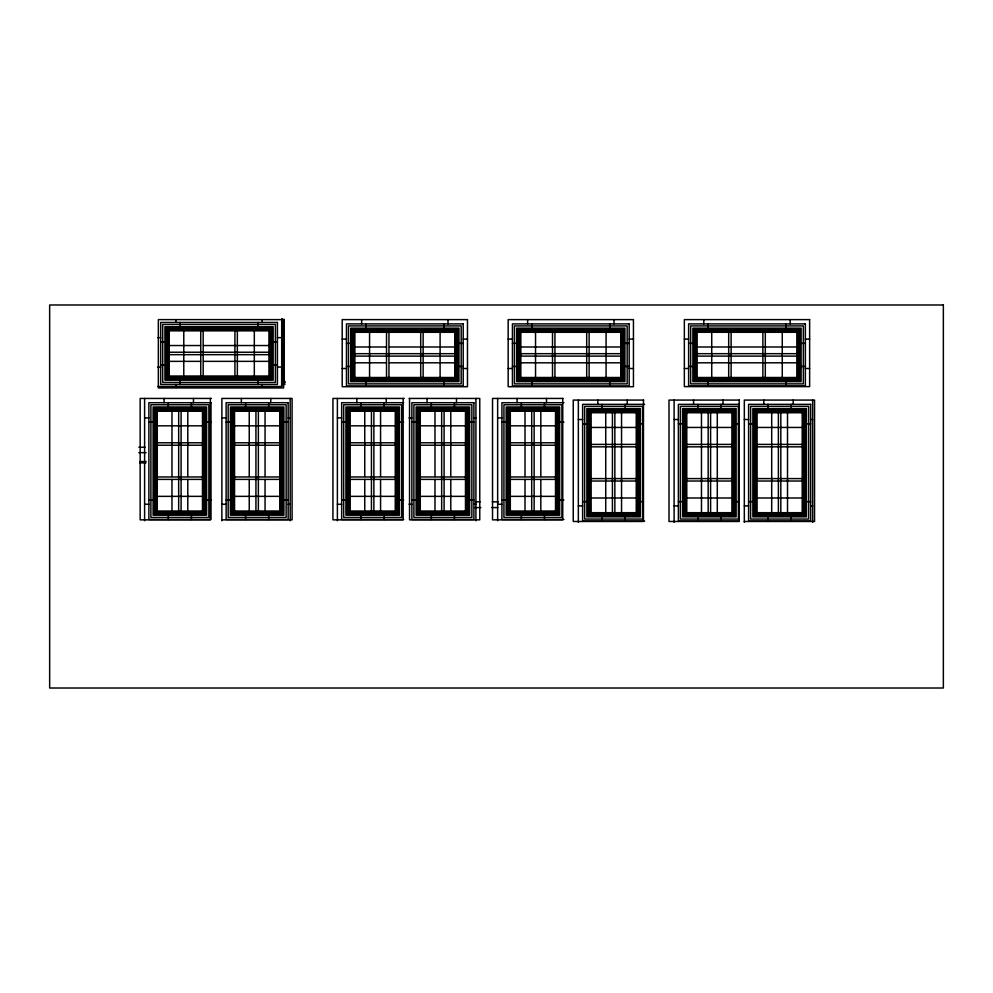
<?xml version="1.0" encoding="UTF-8"?>
<svg xmlns="http://www.w3.org/2000/svg" width="993" height="993" viewBox="0 0 993 993"><rect width="100%" height="100%" fill="white"/><g stroke="black" fill="none" stroke-linecap="round" stroke-linejoin="round"><path stroke-width="1.49" d="M155.553 500L155.553 409.401L204.198 409.401L204.198 512.773L155.553 512.773L155.553 500L148.876 500M167.358 365.002L167.358 377.774L270.729 377.774L270.729 329.117L167.358 329.117L167.358 365.002L160.68 365.002M232.821 500L232.821 409.401L281.466 409.401L281.466 512.773L232.821 512.773L232.821 500L226.131 500M348.344 500L348.344 409.401L396.989 409.401L396.989 512.773L348.344 512.773L348.344 500L341.654 500M353.148 366.454L353.148 379.227L456.519 379.227L456.519 330.582L353.148 330.582L353.148 366.454L346.47 366.454M418.562 500L418.562 409.401L467.206 409.401L467.206 512.773L418.562 512.773L418.562 500L411.872 500M508.59 500L508.59 409.401L557.247 409.401L557.247 512.773L508.59 512.773L508.59 500L501.912 500M519.128 366.454L519.128 379.227L622.499 379.227L622.499 330.582L519.128 330.582L519.128 366.454L512.438 366.454M589.308 501.639L589.308 411.028L637.953 411.028L637.953 514.399L589.308 514.399L589.308 501.639L582.618 501.639M685.058 501.639L685.058 411.028L733.715 411.028L733.715 514.399L685.058 514.399L685.058 501.639L678.38 501.639M695.311 366.454L695.311 379.227L798.682 379.227L798.682 330.582L695.311 330.582L695.311 366.454L688.621 366.454M755.288 501.639L755.288 411.028L803.933 411.028L803.933 514.399L755.288 514.399L755.288 501.639L748.598 501.639M168.413 376.719L169.083 376.049L269.016 376.049L269.674 376.719L269.674 330.173L168.413 330.173L168.413 376.719L269.674 376.719M168.413 330.173L169.083 330.843L269.016 330.843L269.674 330.173M203.143 511.718L202.485 511.047L202.485 411.127L203.143 410.457L156.609 410.457L156.609 511.718L203.143 511.718L203.143 410.457M156.609 511.718L157.279 511.047L157.279 411.127L156.609 410.457M280.411 511.718L279.753 511.047L279.753 411.127L280.411 410.457L233.876 410.457L233.876 511.718L280.411 511.718L280.411 410.457M354.203 378.172L354.873 377.501L454.806 377.501L455.464 378.172L455.464 331.637L354.203 331.637L354.203 378.172L455.464 378.172M233.876 511.718L234.547 511.047L234.547 411.127L233.876 410.457M354.203 331.637L354.873 332.295L454.806 332.295L455.464 331.637M395.934 511.718L395.264 511.047L395.264 411.127L395.934 410.457L349.399 410.457L349.399 511.718L395.934 511.718L395.934 410.457M349.399 511.718L350.057 511.047L350.057 411.127L349.399 410.457M466.151 511.718L465.481 511.047L465.481 411.127L466.151 410.457L419.617 410.457L419.617 511.718L466.151 511.718L466.151 410.457M520.183 378.172L520.841 377.501L620.774 377.501L621.444 378.172L621.444 331.637L520.183 331.637L520.183 378.172L621.444 378.172M419.617 511.718L420.275 511.047L420.275 411.127L419.617 410.457M520.183 331.637L520.841 332.295L620.774 332.295L621.444 331.637M556.192 511.718L555.521 511.047L555.521 411.127L556.192 410.457L509.645 410.457L509.645 511.718L556.192 511.718L556.192 410.457M509.645 511.718L510.315 511.047L510.315 411.127L509.645 410.457M636.898 513.344L636.24 512.686L636.24 412.753L636.898 412.083L590.363 412.083L590.363 513.344L636.898 513.344L636.898 412.083M696.366 378.172L697.036 377.501L796.957 377.501L797.627 378.172L797.627 331.637L696.366 331.637L696.366 378.172L797.627 378.172M590.363 513.344L591.034 512.686L591.034 412.753L590.363 412.083M696.366 331.637L697.036 332.295L796.957 332.295L797.627 331.637M732.66 513.344L731.99 512.686L731.99 412.753L732.66 412.083L686.113 412.083L686.113 513.344L732.66 513.344L732.66 412.083M686.113 513.344L686.784 512.686L686.784 412.753L686.113 412.083M802.878 513.344L802.207 512.686L802.207 412.753L802.878 412.083L756.343 412.083L756.343 513.344L802.878 513.344L802.878 412.083M756.343 513.344L757.001 512.686L757.001 412.753L756.343 412.083M282.124 333.871L284.06 333.871M157.825 337.645L160.68 337.645M277.419 337.645L281.689 337.645M342.2 339.097L346.47 339.097M463.21 339.097L467.48 339.097M508.168 339.097L512.438 339.097M629.177 339.097L633.447 339.097M684.351 339.097L688.621 339.097M805.373 339.097L809.63 339.097M160.68 341.89L167.358 341.89M270.729 341.89L277.419 341.89M346.47 343.355L353.148 343.355M456.519 343.355L463.21 343.355M512.438 343.355L519.128 343.355M622.499 343.355L629.177 343.355M688.621 343.355L695.311 343.355M798.682 343.355L805.373 343.355M168.413 345.539L200.648 345.539M203.714 345.539L269.674 345.539M354.203 346.991L386.438 346.991M389.504 346.991L455.464 346.991M520.183 346.991L621.444 346.991M696.366 346.991L797.627 346.991M168.413 352.23L269.686 352.23M354.203 353.682L455.477 353.682M520.171 353.682L621.444 353.682M696.354 353.682L797.627 353.682M168.413 354.662L269.686 354.662M354.203 356.115L455.477 356.115M520.171 356.115L621.444 356.115M696.354 356.115L797.627 356.115M167.358 361.353L200.648 361.353M203.714 361.353L270.741 361.353M353.148 362.805L386.438 362.805M389.504 362.805L456.532 362.805M519.116 362.805L622.499 362.805M695.311 362.805L798.682 362.805M282.124 363.277L284.06 363.277M270.729 365.002L277.419 365.002M456.519 366.454L463.21 366.454M622.499 366.454L629.177 366.454M798.682 366.454L805.373 366.454M157.825 367.05L160.68 367.05M277.419 367.05L281.689 367.05M342.2 368.502L346.47 368.502M463.21 368.502L467.48 368.502M508.168 368.502L512.438 368.502M629.177 368.502L633.447 368.502M684.351 368.502L688.621 368.502M805.373 368.502L809.63 368.502M282.124 381.486L285.115 381.486M285.214 382.715L282.124 382.715L282.124 318.89M281.9 384.378L284.979 384.378M157.899 386.488L281.689 386.488L281.9 319.038M211.422 398.441L140.162 398.441L140.162 519.848L210.379 519.848L210.379 398.441M404.201 398.441L332.94 398.441L332.94 519.848L403.158 519.848L403.158 398.441M409.104 398.441L479.768 398.441L479.768 519.848L409.55 519.848L409.55 398.441M562.969 398.441L492.528 398.441L492.528 519.848L562.746 519.848L562.746 398.441M643.675 400.08L573.246 400.08L573.246 521.474L643.464 521.474L643.464 400.08M739.437 400.08L668.997 400.08L668.997 521.474L739.214 521.474L739.214 400.08M403.667 402.711L341.654 402.711L341.654 519.463L403.667 519.463M563.925 402.711L501.912 402.711L501.912 519.463L563.925 519.463M644.643 404.35L582.618 404.35L582.618 521.089L644.643 521.089M738.941 404.35L678.38 404.35L678.38 521.089L738.904 521.089M157.279 411.127L202.485 411.127M234.547 411.127L279.753 411.127M350.057 411.127L395.264 411.127M420.275 411.127L465.481 411.127M510.315 411.127L555.521 411.127M591.034 412.753L636.24 412.753M686.784 412.753L731.99 412.753M757.001 412.753L802.207 412.753M144.606 417.904L148.876 417.904M221.873 417.904L226.131 417.904M288.156 417.904L290.179 417.904M337.384 417.904L341.654 417.904M409.029 417.904L411.872 417.904M473.897 417.904L475.92 417.904M497.642 417.904L501.912 417.904M578.348 419.53L582.618 419.53M674.11 419.53L678.38 419.53M744.328 419.53L748.598 419.53M810.611 419.53L812.646 419.53M148.876 422.174L155.553 422.174M204.198 422.174L210.888 422.174M226.131 422.174L232.821 422.174M281.466 422.174L288.156 422.174M341.654 422.174L348.344 422.174M396.989 422.174L403.667 422.174M411.872 422.174L418.562 422.174M467.206 422.174L473.897 422.174M501.912 422.174L508.59 422.174M557.247 422.174L563.925 422.174M582.618 423.8L589.308 423.8M637.953 423.8L642.62 423.8M678.38 423.8L685.058 423.8M733.715 423.8L738.37 423.8M748.598 423.8L755.288 423.8M803.933 423.8L810.611 423.8M156.609 425.823L203.143 425.823M233.876 425.823L280.411 425.823M349.399 425.823L395.934 425.823M419.617 425.823L466.151 425.823M509.645 425.823L556.192 425.823M590.363 427.449L636.898 427.449M686.113 427.449L732.66 427.449M756.343 427.449L802.878 427.449M156.609 442.779L203.155 442.779M233.876 442.779L280.423 442.779M349.387 442.779L395.934 442.779M419.605 442.779L466.164 442.779M509.645 442.779L556.192 442.779M590.363 444.405L636.91 444.405M686.113 444.405L732.66 444.405M756.331 444.405L802.878 444.405M156.609 445.212L203.155 445.212M233.876 445.212L280.423 445.212M349.387 445.212L395.934 445.212M419.605 445.212L466.164 445.212M509.645 445.212L556.192 445.212M590.363 446.838L636.91 446.838M686.113 446.838L732.66 446.838M756.331 446.838L802.878 446.838M138.871 447.26L145.052 447.26M138.834 452.634L146.12 452.634M140.001 461.571L146.12 461.571M139.765 462.85L145.921 462.85M156.609 476.963L203.155 476.963M233.876 476.963L280.423 476.963M349.387 476.963L395.934 476.963M419.605 476.963L466.164 476.963M509.645 476.963L556.192 476.963M590.363 478.601L636.91 478.601M686.113 478.601L732.66 478.601M756.331 478.601L802.878 478.601M156.609 479.396L203.155 479.396M233.876 479.396L280.423 479.396M349.387 479.396L395.934 479.396M419.605 479.396L466.164 479.396M509.645 479.396L556.192 479.396M590.363 481.022L636.91 481.022M686.113 481.022L732.66 481.022M756.331 481.022L802.878 481.022M155.553 496.351L204.21 496.351M232.821 496.351L281.478 496.351M348.332 496.351L396.989 496.351M418.549 496.351L467.206 496.351M508.59 496.351L557.247 496.351M589.308 497.989L637.965 497.989M685.058 497.989L733.715 497.989M755.276 497.989L803.933 497.989M204.198 500L210.888 500M281.466 500L288.156 500M396.989 500L403.667 500M467.206 500L473.897 500M557.247 500L563.925 500M637.953 501.639L642.62 501.639M733.715 501.639L738.37 501.639M803.933 501.639L810.611 501.639M475.399 501.837L480.004 501.837M492.305 501.837L498.449 501.837M144.606 504.27L148.876 504.27M221.873 504.27L226.131 504.27M288.156 504.27L290.179 504.27M337.384 504.27L341.654 504.27M409.029 504.27L411.872 504.27M473.897 504.27L475.92 504.27M497.642 504.27L501.912 504.27M578.348 505.909L582.618 505.909M674.11 505.909L678.38 505.909M744.328 505.909L748.598 505.909M810.611 505.909L812.646 505.909M474.666 507.584L480.835 507.584M491.647 507.584L497.816 507.584M157.279 511.047L202.485 511.047M234.547 511.047L279.753 511.047M350.057 511.047L395.264 511.047M420.275 511.047L465.481 511.047M510.315 511.047L555.521 511.047M591.034 512.686L636.24 512.686M686.784 512.686L731.99 512.686M757.001 512.686L802.207 512.686M221.873 519.848L292.091 519.848L292.091 398.441L221.873 398.441L221.873 520.729M744.328 521.474L814.545 521.474L814.545 400.08L744.328 400.08L744.328 522.368M812.646 400.08L812.646 522.368M796.957 332.295L796.957 377.501M793.208 400.08L793.208 404.35M791.16 404.35L791.16 411.028M791.16 514.399L791.16 521.089M790.18 319.622L790.18 323.892M787.511 411.028L787.511 514.411M785.91 323.892L785.91 330.582M785.91 379.227L785.91 385.917M782.261 331.637L782.261 378.172M780.821 412.083L780.821 513.356M778.388 412.083L778.388 513.356M771.698 412.083L771.698 513.344M768.048 404.35L768.048 411.028M768.048 514.399L768.048 521.089M765.305 331.625L765.305 378.172M763.803 400.08L763.803 404.35M762.872 331.625L762.872 378.172M731.121 331.625L731.121 378.172M728.688 331.625L728.688 378.172M722.991 400.08L722.991 404.35M720.943 404.35L720.943 411.028M720.943 514.399L720.943 521.089M717.294 411.028L717.294 514.411M711.733 330.57L711.733 379.227M710.603 412.083L710.603 513.356M708.083 323.892L708.083 330.582M708.083 379.227L708.083 385.917M708.17 412.083L708.17 513.356M703.814 319.622L703.814 323.892M701.48 412.083L701.48 513.344M697.831 404.35L697.831 411.028M697.831 514.399L697.831 521.089M697.036 332.295L697.036 377.501M693.586 400.08L693.586 404.35M674.11 400.08L674.11 522.368M627.228 400.08L627.228 404.35M625.18 404.35L625.18 411.028M625.18 514.399L625.18 521.089M621.544 411.028L621.544 514.411M620.774 332.295L620.774 377.501M614.853 412.083L614.853 513.356M613.997 319.622L613.997 323.892M612.42 412.083L612.42 513.356M609.727 323.892L609.727 330.582M609.727 379.227L609.727 385.917M606.078 331.637L606.078 378.172M605.73 412.083L605.73 513.344M602.081 404.35L602.081 411.028M602.081 514.399L602.081 521.089M597.836 400.08L597.836 404.35M589.122 331.625L589.122 378.172M586.689 331.625L586.689 378.172M578.348 400.08L578.348 522.368M554.938 331.625L554.938 378.172M552.505 331.625L552.505 378.172M546.51 398.441L546.51 402.711M544.474 402.711L544.474 409.401M544.474 512.773L544.474 519.463M540.825 409.401L540.825 476.417M540.825 479.482L540.825 512.773M535.537 330.57L535.537 379.227M534.135 410.444L534.135 511.73M531.9 323.892L531.9 330.582M531.9 379.227L531.9 385.917M531.702 410.444L531.702 511.73M527.631 319.622L527.631 323.892M525.012 410.457L525.012 476.417M525.012 479.482L525.012 511.718M521.362 402.711L521.362 409.401M521.362 512.773L521.362 519.463M520.841 332.295L520.841 377.501M517.117 398.441L517.117 402.711M497.642 398.441L497.642 520.729M475.92 398.441L475.92 520.729M456.482 398.441L456.482 402.711M454.806 332.295L454.806 377.501M454.434 402.711L454.434 409.401M454.434 512.773L454.434 519.463M450.785 409.401L450.785 476.417M450.785 479.482L450.785 512.773M448.017 319.622L448.017 323.892M444.094 410.444L444.094 511.73M443.747 323.892L443.747 330.582M443.747 379.227L443.747 385.917M441.662 410.444L441.662 511.73M440.098 331.637L440.098 378.172M434.984 410.457L434.984 476.417M434.984 479.482L434.984 511.718M431.334 402.711L431.334 409.401M431.334 512.773L431.334 519.463M427.077 398.441L427.077 402.711M423.142 331.625L423.142 378.172M420.709 331.625L420.709 378.172M388.958 331.625L388.958 378.172M386.525 331.625L386.525 378.172M386.265 398.441L386.265 402.711M384.217 402.711L384.217 409.401M384.217 512.773L384.217 519.463M380.567 409.401L380.567 476.417M380.567 479.482L380.567 512.773M373.877 410.444L373.877 511.73M371.444 410.444L371.444 511.73M369.57 330.57L369.57 379.227M365.921 323.892L365.921 330.582M365.921 379.227L365.921 385.917M364.754 410.457L364.754 476.417M364.754 479.482L364.754 511.718M361.651 319.622L361.651 323.892M361.104 402.711L361.104 409.401M361.104 512.773L361.104 519.463M356.859 398.441L356.859 402.711M354.873 332.295L354.873 377.501M337.384 398.441L337.384 520.729M290.179 398.441L290.179 520.729M284.06 319.262L284.06 381.399M281.689 319.672L281.689 386.488M270.741 398.441L270.741 402.711M269.016 330.843L269.016 376.049M268.693 402.711L268.693 409.401M268.693 512.773L268.693 519.463M265.057 409.401L265.057 476.417M265.057 479.482L265.057 512.773M262.226 319.585L262.226 322.44M262.226 384.452L262.226 386.488M258.366 410.444L258.366 511.73M257.957 322.44L257.957 329.117M257.957 377.774L257.957 384.452M255.933 410.444L255.933 511.73M254.32 330.173L254.32 376.719M249.243 410.457L249.243 476.417M249.243 479.482L249.243 511.718M245.594 402.711L245.594 409.401M245.594 512.773L245.594 519.463M241.349 398.441L241.349 402.711M237.352 330.173L237.352 376.719M234.919 330.173L234.919 376.719M203.168 330.173L203.168 376.719M200.735 330.173L200.735 376.719M193.474 398.441L193.474 402.711M191.438 402.711L191.438 409.401M191.438 512.773L191.438 519.463M187.789 409.401L187.789 476.417M187.789 479.482L187.789 512.773M183.779 329.117L183.779 377.774M181.098 410.444L181.098 511.73M180.13 322.44L180.13 329.117M180.13 377.774L180.13 384.452M178.666 410.444L178.666 511.73M175.86 319.585L175.86 322.44M175.86 384.452L175.86 386.488M171.975 410.457L171.975 476.417M171.975 479.482L171.975 511.718M169.083 330.843L169.083 376.049M168.326 402.711L168.326 409.401M168.326 512.773L168.326 519.463M164.081 398.441L164.081 402.711M144.606 398.441L144.606 520.729M150.899 422.174L150.899 517.427L208.865 517.427L208.865 404.747L150.899 404.747L150.899 422.174M153.121 422.174L153.121 515.206L206.631 515.206L206.631 406.969L153.121 406.969L153.121 422.174M154.337 422.174L154.337 513.989L205.414 513.989L205.414 408.185L154.337 408.185L154.337 422.174M162.703 365.002L162.703 382.429L275.396 382.429L275.396 324.463L162.703 324.463L162.703 365.002M164.937 365.002L164.937 380.195L273.162 380.195L273.162 326.697L164.937 326.697L164.937 365.002M166.141 365.002L166.141 378.991L271.945 378.991L271.945 327.901L166.141 327.901L166.141 365.002M228.167 422.174L228.167 517.427L286.133 517.427L286.133 404.747L228.167 404.747L228.167 422.174M230.388 422.174L230.388 515.206L283.899 515.206L283.899 406.969L230.388 406.969L230.388 422.174M231.605 422.174L231.605 513.989L282.682 513.989L282.682 408.185L231.605 408.185L231.605 422.174M343.677 422.174L343.677 517.427L401.644 517.427L401.644 404.747L343.677 404.747L343.677 422.174M345.912 422.174L345.912 515.206L399.422 515.206L399.422 406.969L345.912 406.969L345.912 422.174M347.128 422.174L347.128 513.989L398.205 513.989L398.205 408.185L347.128 408.185L347.128 422.174M348.493 366.454L348.493 383.881L461.186 383.881L461.186 325.915L348.493 325.915L348.493 366.454M350.728 366.454L350.728 381.66L458.952 381.66L458.952 328.149L350.728 328.149L350.728 366.454M351.932 366.454L351.932 380.443L457.736 380.443L457.736 329.366L351.932 329.366L351.932 366.454M413.895 422.174L413.895 517.427L471.861 517.427L471.861 404.747L413.895 404.747L413.895 422.174M416.129 422.174L416.129 515.206L469.639 515.206L469.639 406.969L416.129 406.969L416.129 422.174M417.345 422.174L417.345 513.989L468.423 513.989L468.423 408.185L417.345 408.185L417.345 422.174M503.935 422.174L503.935 517.427L561.901 517.427L561.901 404.747L503.935 404.747L503.935 422.174M506.169 422.174L506.169 515.206L559.667 515.206L559.667 406.969L506.169 406.969L506.169 422.174M507.373 422.174L507.373 513.989L558.451 513.989L558.451 408.185L507.373 408.185L507.373 422.174M514.461 366.454L514.461 383.881L627.154 383.881L627.154 325.915L514.461 325.915L514.461 366.454M516.695 366.454L516.695 381.66L624.92 381.66L624.92 328.149L516.695 328.149L516.695 366.454M517.912 366.454L517.912 380.443L623.716 380.443L623.716 329.366L517.912 329.366L517.912 366.454M584.654 423.8L584.654 519.066L642.62 519.066L642.62 406.373L584.654 406.373L584.654 423.8M586.875 423.8L586.875 516.832L640.386 516.832L640.386 408.607L586.875 408.607L586.875 423.8M588.092 423.8L588.092 515.615L639.169 515.615L639.169 409.824L588.092 409.824L588.092 423.8M680.404 423.8L680.404 519.066L738.37 519.066L738.37 406.373L680.404 406.373L680.404 423.8M682.638 423.8L682.638 516.832L736.136 516.832L736.136 408.607L682.638 408.607L682.638 423.8M683.842 423.8L683.842 515.615L734.932 515.615L734.932 409.824L683.842 409.824L683.842 423.8M690.656 366.454L690.656 383.881L803.337 383.881L803.337 325.915L690.656 325.915L690.656 366.454M692.878 366.454L692.878 381.66L801.115 381.66L801.115 328.149L692.878 328.149L692.878 366.454M694.095 366.454L694.095 380.443L799.899 380.443L799.899 329.366L694.095 329.366L694.095 366.454M750.621 423.8L750.621 519.066L808.587 519.066L808.587 406.373L750.621 406.373L750.621 423.8M752.855 423.8L752.855 516.832L806.366 516.832L806.366 408.607L752.855 408.607L752.855 423.8M754.072 423.8L754.072 515.615L805.149 515.615L805.149 409.824L754.072 409.824L754.072 423.8M943.35 304.988L49.65 304.988L49.65 688.012L943.35 688.012L943.35 304.988M283.626 319.622L158.346 319.622L158.346 387.94L283.626 387.94L283.626 319.622M467.48 319.622L342.2 319.622L342.2 386.711L467.48 386.711L467.48 319.622M633.447 319.622L508.168 319.622L508.168 386.711L633.447 386.711L633.447 319.622M809.63 319.622L684.351 319.622L684.351 386.625L809.63 386.625L809.63 319.622M277.419 322.44L160.68 322.44L160.68 384.452L277.419 384.452L277.419 322.44M463.21 323.892L346.47 323.892L346.47 385.917L463.21 385.917L463.21 323.892M629.177 323.892L512.438 323.892L512.438 385.917L629.177 385.917L629.177 323.892M805.373 323.892L688.621 323.892L688.621 385.917L805.373 385.917L805.373 323.892M210.888 402.711L148.876 402.711L148.876 519.463L210.888 519.463L210.888 402.711M288.156 402.711L226.131 402.711L226.131 519.463L288.156 519.463L288.156 402.711M473.897 402.711L411.872 402.711L411.872 519.463L473.897 519.463L473.897 402.711M810.611 404.35L748.598 404.35L748.598 521.089L810.611 521.089L810.611 404.35"/></g></svg>
